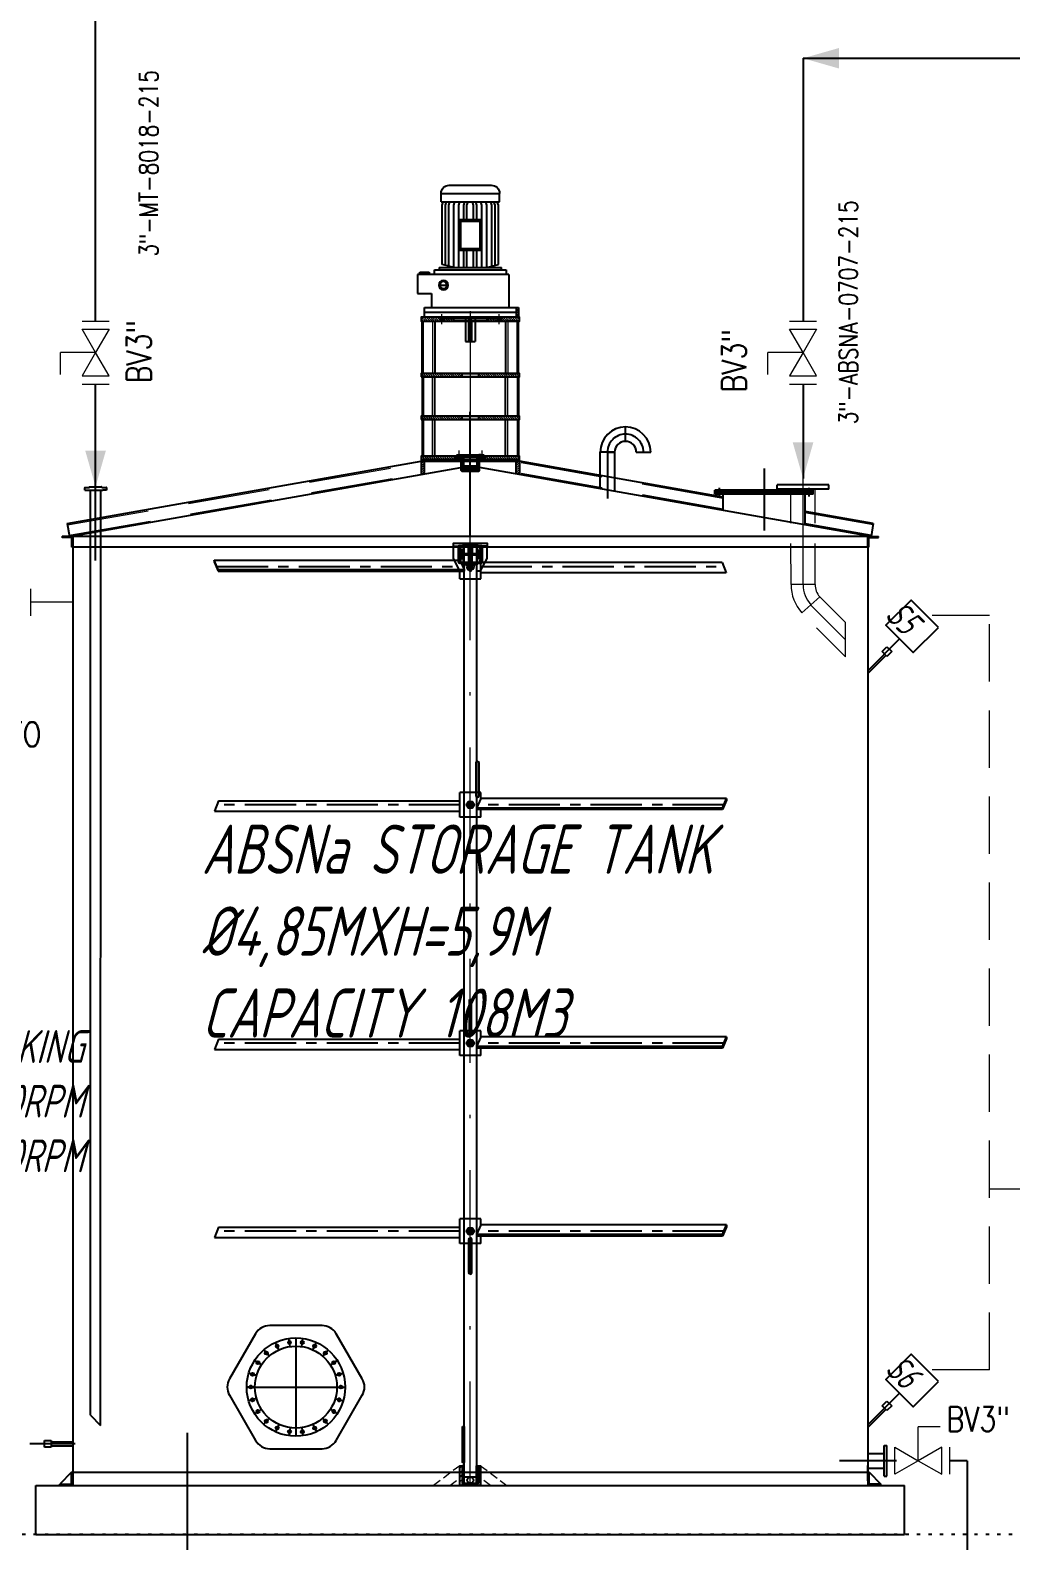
# Model space of a CAD drawing. Extents: x -29512 to 147477, y -5232 to 39709.
# Drawn here: x 140736.33 to 140766.24, y 10806.73 to 10852.84 of the extents above; entities that cross this region are included whole.
import ezdxf
from ezdxf.enums import TextEntityAlignment as Align

# ---------------------------------------------------------------- set-up
doc = ezdxf.new("R2010")
doc.units = 0
for name, pattern in [('ASSI', [16, 10, -2, 2, -2]), ('CENTER', [2, 1.25, -0.25, 0.25, -0.25]), ('DASHDOT', [25.4, 12.7, -6.35, 0, -6.35]), ('DOTTED', [0.25, 0, -0.25]), ('HIDDEN', [0.375, 0.25, -0.125])]:
    doc.linetypes.add(name, pattern=pattern)
doc.layers.get('0').update_dxf_attribs({"linetype": 'CONTINUOUS'})
for name, color, linetype in [('blade', 32, 'CONTINUOUS'), ('Bolt', 8, 'CONTINUOUS'), ('bushing', 1, 'CONTINUOUS'), ('Chain', 7, 'CONTINUOUS'), ('DIMENSION', 3, 'CONTINUOUS'), ('garis center', 4, 'CENTER'), ('HATCH', 4, 'CONTINUOUS'), ('NUVOLA', 6, 'CONTINUOUS'), ('P-707D', 7, 'CONTINUOUS'), ('PLAT', 7, 'CONTINUOUS'), ('pompa', 150, 'CONTINUOUS'), ('RED', 1, 'CONTINUOUS'), ('S', 7, 'CONTINUOUS'), ('spi', 7, 'CONTINUOUS')]:
    doc.layers.add(name, color=color, linetype=linetype)
doc.layers.add('FITTING', color=7, linetype='CONTINUOUS', lineweight=13)
doc.layers.add('TAG', color=140, linetype='CONTINUOUS', lineweight=13)
doc.styles.add('Romans100', font='romans.shx', dxfattribs={"width": 0.8, "height": 200})
doc.styles.add('S25', font='SIMPLEX', dxfattribs={"width": 0.8, "height": 0.25})
doc.styles.add('STYLE4', font='isocp.shx', dxfattribs={"width": 0.8, "oblique": 15, "height": 2})
pattern_1 = [(135, (141662.77512, 9422.821517), (0.0336759605, 0.0336759605), [])]
pattern_2 = [(135, (177299.441096, 6826.96279), (0.02806330038, 0.02806330038), [])]

# ---------------------------------------------------------------- blocks, each defined once
blk = doc.blocks.new('blade')
at = {"layer": 'blade'}
for p, q in [((145621.4, 16542.11), (145650.86, 16542.11)), ((145653.4, 16543.13), (145650.86, 16543.13)), ((145650.86, 16540.13), (145650.86, 16543.13)), ((145653.4, 16542.39), (145653.4, 16543.13)), ((145683.4, 16542.39), (145653.4, 16542.39)), ((145683.4, 16542.39), (145683.4, 16542.18)), ((145620.9, 16540.86), (145650.86, 16540.86)), ((145682.89, 16541.24), (145652.89, 16541.24)), ((145652.89, 16541.24), (145652.89, 16541.04)), ((145682.89, 16541.04), (145652.89, 16541.04)), ((145653.4, 16540.13), (145653.4, 16541.04)), ((145682.89, 16541.24), (145682.89, 16541.04)), ((145653.4, 16540.13), (145650.86, 16540.13))]:
    blk.add_line(p, q, dxfattribs=at)
at = {"layer": 'Bolt', "color": 0, "linetype": 'Continuous'}
blk.add_lwpolyline([(145651.96, 16541.91), (145651.8, 16541.63), (145651.96, 16541.34), (145652.29, 16541.34), (145652.46, 16541.63), (145652.29, 16541.91)], close=True, dxfattribs=at)
for radius in [0.456, 0.286]:
    blk.add_circle((145652.13, 16541.63), radius, dxfattribs=at)
at = {"layer": 'Bolt', "color": 1, "linetype": 'HIDDEN'}
blk.add_circle((145652.13, 16541.63), 0.147, dxfattribs=at)
blk.add_arc((145652.13, 16541.63), 0.219, 180, 90, dxfattribs=at)
at = {"layer": 'garis center', "ltscale": 5}
for p, q in [((145650.86, 16541.63), (145621.21, 16541.63)), ((145683.06, 16541.63), (145653.06, 16541.63))]:
    blk.add_line(p, q, dxfattribs=at)
at = {"layer": 'PLAT'}
for p, q in [((145621.4, 16542.11), (145620.9, 16540.86)), ((145653.4, 16542.39), (145652.89, 16541.24)), ((145682.89, 16541.24), (145683.4, 16542.39)), ((145683.4, 16542.18), (145682.89, 16541.04))]:
    blk.add_line(p, q, dxfattribs=at)
blk = doc.blocks.new('motor lm v210')
at = {"layer": 'pompa'}
for p, q in [((11075.4, 1358.4), (10825.4, 1358.4)), ((10825.4, 1323.1), (10825.4, 1358.4)), ((11040.1, 1393.7), (10860.7, 1393.7)), ((11075.4, 1323.1), (11075.4, 1358.4)), ((11075.4, 1323.1), (10825.4, 1323.1)), ((10830.3, 1308.6), (10835.1, 1323.1)), ((10830.3, 1054.9), (10830.3, 1308.6)), ((10844.5, 1308.6), (10849.3, 1323.1)), ((10844.5, 1051.1), (10844.5, 1308.6)), ((10858.6, 1308.6), (10863.4, 1323.1)), ((10858.6, 1047.4), (10858.6, 1308.6)), ((10879.8, 1308.6), (10884.6, 1323.1)), ((10879.8, 1041.7), (10879.8, 1308.6)), ((10901, 1308.6), (10905.7, 1323.1)), ((10901, 1041.7), (10901, 1308.6)), ((10922.2, 1308.6), (10926.9, 1323.1)), ((10922.2, 1245.9), (10922.2, 1308.6)), ((10936.3, 1308.6), (10941.1, 1323.1)), ((10936.3, 1245.9), (10936.3, 1308.6)), ((10964.5, 1308.6), (10959.7, 1323.1)), ((10964.5, 1245.9), (10964.5, 1308.6)), ((10978.6, 1308.6), (10973.9, 1323.1)), ((10978.6, 1245.9), (10978.6, 1308.6)), ((10999.8, 1308.6), (10995.1, 1323.1)), ((10999.8, 1041.7), (10999.8, 1308.6)), ((11021, 1308.6), (11016.2, 1323.1)), ((11021, 1041.7), (11021, 1308.6)), ((11042.2, 1308.6), (11037.4, 1323.1)), ((11042.2, 1047.4), (11042.2, 1308.6)), ((11056.3, 1308.6), (11051.6, 1323.1)), ((11056.3, 1051.1), (11056.3, 1308.6)), ((11070.5, 1308.6), (11065.7, 1323.1)), ((11070.5, 1054.9), (11070.5, 1308.6)), ((10907.9, 1238.9), (10901, 1245.9)), ((10907.9, 1123.5), (10907.9, 1238.9)), ((10992.9, 1238.9), (10999.8, 1245.9)), ((10901, 1116.6), (10907.9, 1123.5)), ((10922.2, 1041.7), (10922.2, 1116.6)), ((10936.3, 1041.7), (10936.3, 1116.6)), ((10964.5, 1041.7), (10964.5, 1116.6)), ((10978.6, 1041.7), (10978.6, 1116.6)), ((10992.9, 1123.5), (10999.8, 1116.6)), ((11083.8, 1041.7), (10817, 1041.7)), ((11083.8, 1041.7), (10817, 1041.7)), ((10817, 1031.7), (10817, 1041.7)), ((10879.8, 1041.7), (10830.3, 1054.9)), ((11021, 1041.7), (11070.5, 1054.9)), ((11083.8, 1041.7), (11083.8, 1031.7)), ((10785.4, 1011.7), (11175.4, 1011.7)), ((10785.4, 1011.7), (10785.4, 870.7)), ((10797, 1031.7), (10797, 1011.7)), ((11103.8, 1031.7), (10797, 1031.7)), ((10797, 1011.7), (11103.8, 1011.7)), ((11103.8, 1011.7), (11103.8, 1031.7)), ((11165.4, 1021.7), (11125.4, 1021.7)), ((11125.4, 1021.7), (11125.4, 1011.7)), ((11135.4, 1011.7), (11135.4, 1021.7)), ((11145.4, 1011.7), (11145.4, 1021.7)), ((11155.4, 1011.7), (11155.4, 1021.7)), ((11165.4, 1011.7), (11165.4, 1021.7)), ((11175.4, 1011.7), (11175.4, 931.7)), ((11080.4, 967), (11050.4, 967)), ((11115.4, 931.7), (11115.4, 870.7)), ((11175.4, 931.7), (11115.4, 931.7)), ((10745, 870.7), (10745, 830.7)), ((10755, 870.7), (10745, 870.7)), ((10755, 860.7), (10745, 860.7)), ((10755, 850.7), (10745, 850.7)), ((10755, 840.7), (10745, 840.7)), ((11145.8, 870.7), (10755, 870.7)), ((10755, 870.7), (10755, 850.7)), ((11145.8, 850.7), (10755, 850.7)), ((10755, 850.7), (10755, 830.7)), ((11145.8, 850.7), (11145.8, 870.7)), ((11145.8, 830.7), (11145.8, 850.7)), ((10745, 830.7), (10755, 830.7)), ((10755, 830.7), (11145.8, 830.7)), ((10929.4, 823.7), (10929.4, 725.7)), ((10971.4, 823.7), (10971.4, 725.7)), ((10971.4, 725.7), (10929.4, 725.7))]:
    blk.add_line(p, q, dxfattribs=at)
for points in [[(10901, 1245.9), (10999.8, 1245.9), (10999.8, 1116.6), (10901, 1116.6)], [(10907.9, 1238.9), (10992.9, 1238.9), (10992.9, 1123.5), (10907.9, 1123.5)]]:
    blk.add_lwpolyline(points, dxfattribs=at)
blk.add_lwpolyline([(10843.7, 830.7), (11057.2, 830.7), (11057.2, 823.7), (10843.7, 823.7)], close=True, dxfattribs=at)
for radius in [20, 15]:
    blk.add_circle((11065.4, 967), radius, dxfattribs=at)
for centre, start, end in [((10860.7, 1358.4), 90, 180), ((11040.1, 1358.4), 0, 90)]:
    blk.add_arc(centre, 35.3, start, end, dxfattribs=at)
at = {"layer": 'spi', "ltscale": 5}
for p, q in [((10944.4, 725.7), (10944.4, 812.7)), ((10956.4, 725.7), (10956.4, 812.7))]:
    blk.add_line(p, q, dxfattribs=at)
at = {"layer": 'spi'}
blk.add_arc((10950.4, 812.7), 6, 0, 180, dxfattribs=at)
blk = doc.blocks.new('CC6018')
at = {"color": 1, "linetype": 'CENTER', "lineweight": 9, "ltscale": 0.05}
for p, q in [((120.1, 222.6), (130.1, 222.6)), ((125.1, 217.6), (125.1, 227.6)), ((206.1, 222.6), (196.1, 222.6)), ((201.1, 217.6), (201.1, 227.6)), ((120.1, 102.6), (130.1, 102.6)), ((125.1, 107.6), (125.1, 97.6)), ((206.1, 102.6), (196.1, 102.6)), ((201.1, 107.6), (201.1, 97.6))]:
    blk.add_line(p, q, dxfattribs=at)
at = {"color": 1, "linetype": 'CENTER', "lineweight": 9, "ltscale": 0.5}
for p, q in [((133.3, 217.8), (192.8, 217.8)), ((82.8, 162.6), (243.4, 162.6)), ((133.3, 107.5), (192.8, 107.5))]:
    blk.add_line(p, q, dxfattribs=at)
for points in [[(158.1, 118.1), (106.3, 118.1, -0.414214), (101.3, 123.1), (101.3, 202.1, -0.414214), (106.3, 207.1), (158.1, 207.1)], [(168.1, 207.1), (219.8, 207.1, -0.414214), (224.8, 202.1), (224.8, 123.1, -0.414214), (219.8, 118.1), (168.1, 118.1)]]:
    blk.add_lwpolyline(points, format="xyb")
for points in [[(120.1, 237.6), (206.1, 237.6, -0.414214), (216.1, 227.6), (216.1, 97.6, -0.414214), (206.1, 87.6), (120.1, 87.6, -0.414214), (110.1, 97.6), (110.1, 227.6, -0.414214)], [(120.1, 232.2), (206.1, 232.2, -0.414214), (210.7, 227.6), (210.7, 97.6, -0.414214), (206.1, 93.1), (120.1, 93.1, -0.414214), (115.5, 97.6), (115.5, 227.6, -0.414214)]]:
    blk.add_lwpolyline(points, format="xyb", close=True)
for points in [[(158.1, 116.4), (168.1, 116.4), (168.1, 208.8), (158.1, 208.8)], [(158.1, 152.1), (101.3, 152.1), (101.3, 173.1), (158.1, 173.1)], [(168.1, 152.1), (224.8, 152.1), (224.8, 173.1), (168.1, 173.1)]]:
    blk.add_lwpolyline(points, close=True)
for centre in [(125.1, 222.6), (201.1, 222.6), (125.1, 102.6), (201.1, 102.6)]:
    blk.add_circle(centre, 2.93)
at = {"layer": 'Chain'}
for points in [[(189, 214), (189, 221.5), (137.2, 221.5), (137.2, 214)], [(138.4, 228.4), (138.4, 207.1), (140.9, 207.1), (140.9, 228.4)], [(140.9, 208.8), (140.9, 225), (143.3, 225), (143.3, 208.8)], [(144.2, 210.6), (144.2, 225), (157.2, 225), (157.2, 210.6)], [(160.6, 208.8), (160.6, 225), (158.1, 225), (158.1, 208.8)], [(163.1, 228.4), (163.1, 207.1), (160.6, 207.1), (160.6, 228.4)], [(163.1, 228.4), (163.1, 207.1), (165.6, 207.1), (165.6, 228.4)], [(165.6, 208.8), (165.6, 225), (168.1, 225), (168.1, 208.8)], [(181.9, 210.6), (181.9, 225), (169, 225), (169, 210.6)], [(185.3, 208.8), (185.3, 225), (182.8, 225), (182.8, 208.8)], [(185.3, 228.4), (185.3, 207.1), (187.8, 207.1), (187.8, 228.4)], [(189, 111.3), (189, 103.8), (137.2, 103.8), (137.2, 111.3)], [(138.4, 96.9), (138.4, 118.1), (140.9, 118.1), (140.9, 96.9)], [(140.9, 116.4), (140.9, 100.2), (143.3, 100.2), (143.3, 116.4)], [(144.2, 114.7), (144.2, 100.2), (157.2, 100.2), (157.2, 114.7)], [(160.6, 116.4), (160.6, 100.2), (158.1, 100.2), (158.1, 116.4)], [(163.1, 96.9), (163.1, 118.1), (160.6, 118.1), (160.6, 96.9)], [(163.1, 96.9), (163.1, 118.1), (165.6, 118.1), (165.6, 96.9)], [(165.6, 116.4), (165.6, 100.2), (168.1, 100.2), (168.1, 116.4)], [(181.9, 114.7), (181.9, 100.2), (169, 100.2), (169, 114.7)], [(185.3, 116.4), (185.3, 100.2), (182.8, 100.2), (182.8, 116.4)], [(185.3, 96.9), (185.3, 118.1), (187.8, 118.1), (187.8, 96.9)]]:
    blk.add_lwpolyline(points, close=True, dxfattribs=at)

msp = doc.modelspace()

# ---------------------------------------------------------------- hatches: boundary and pattern name
at = {"lineweight": 5}
h = msp.add_hatch(dxfattribs=at)
h.set_pattern_fill('ANSI31', scale=0.015, angle=180, style=0)
h.set_pattern_definition(pattern_1)
h.paths.add_polyline_path([(140748.8324, 10843.96), (140748.6744, 10843.96), (140748.2524, 10843.96), (140748.2524, 10844.085), (140748.8324, 10844.085)])
h = msp.add_hatch(dxfattribs=at)
h.set_pattern_fill('ANSI31', scale=0.015, angle=180, style=0)
h.set_pattern_definition(pattern_1)
h.paths.add_polyline_path([(140750.2524, 10843.96), (140750.2524, 10844.035), (140750.5149, 10844.035), (140750.5149, 10844.085), (140750.5824, 10844.085), (140750.5824, 10843.96)])
h.paths.add_polyline_path([(140748.9224, 10843.96), (140748.9224, 10844.085), (140748.9899, 10844.085), (140748.9899, 10844.035), (140749.2524, 10844.035), (140749.2524, 10843.96)])
h = msp.add_hatch(dxfattribs=at)
h.set_pattern_fill('ANSI31', scale=0.015, angle=180, style=0)
h.set_pattern_definition(pattern_1)
h.paths.add_polyline_path([(140751.2524, 10844.085), (140751.2524, 10843.96), (140750.8304, 10843.96), (140750.6724, 10843.96), (140750.6724, 10844.085)])
h = msp.add_hatch(dxfattribs=at)
h.set_pattern_fill('ANSI31', scale=0.015, angle=180, style=0)
h.set_pattern_definition([(135, (141662.77512, 9422.696517), (0.0336759605, 0.0336759605), [])])
h.paths.add_polyline_path([(140751.2524, 10842.36), (140751.2524, 10842.26), (140750.0024, 10842.26), (140750.0024, 10842.36)])
h.paths.add_polyline_path([(140749.5024, 10842.36), (140749.5024, 10842.26), (140748.2524, 10842.26), (140748.2524, 10842.36)])
h = msp.add_hatch(dxfattribs=at)
h.set_pattern_fill('ANSI31', scale=0.015, angle=180, style=0)
h.set_pattern_definition([(135, (141662.77512, 9422.946517), (0.0336759605, 0.0336759605), [])])
h.paths.add_polyline_path([(140751.2524, 10841.06), (140751.2524, 10840.96), (140750.0024, 10840.96), (140750.0024, 10841.06)])
h.paths.add_polyline_path([(140749.5024, 10841.06), (140749.5024, 10840.96), (140748.2524, 10840.96), (140748.2524, 10841.06)])
h = msp.add_hatch(dxfattribs=at)
h.set_pattern_fill('ANSI31', scale=0.015, angle=180, style=0)
h.set_pattern_definition([(135, (141662.77512, 9422.821517), (0.0336759605, 0.0336759605), [])])
h.paths.add_polyline_path([(140749.3024, 10839.835), (140749.3024, 10839.735), (140748.2524, 10839.735), (140748.2524, 10839.835)])
h.paths.add_polyline_path([(140750.2024, 10839.735), (140750.2024, 10839.835), (140751.2524, 10839.835), (140751.2524, 10839.735)])
h = msp.add_hatch(dxfattribs=at)
h.set_pattern_fill('ANSI31', scale=0.015, angle=90, style=0)
h.set_pattern_definition([(45, (148160.367067, 10010.25655), (0.03367596045, -0.03367596045), [])])
h.paths.add_polyline_path([(140749.3749, 10839.735), (140749.3749, 10839.685), (140748.2524, 10839.685), (140748.2524, 10839.735)])
h.paths.add_polyline_path([(140751.2524, 10839.735), (140751.2524, 10839.685), (140750.1299, 10839.685), (140750.1299, 10839.735)])
h.paths.add_polyline_path([(140750.0374, 10839.735), (140750.0749, 10839.735), (140750.0749, 10839.685), (140750.0374, 10839.685)])
h.paths.add_polyline_path([(140749.4299, 10839.735), (140749.4674, 10839.735), (140749.4674, 10839.685), (140749.4299, 10839.685)])
h = msp.add_hatch(dxfattribs=at)
h.set_pattern_fill('ANSI31', scale=0.015, angle=90, style=0)
h.set_pattern_definition([(45, (148103.46798, 10012.505054), (0.03367596045, -0.03367596045), [])])
h.paths.add_polyline_path([(140748.3524, 10839.2999), (140748.2524, 10839.2823), (140748.2524, 10839.685), (140748.3524, 10839.685)])
h.paths.add_polyline_path([(140751.2524, 10839.2823), (140751.1524, 10839.2999), (140751.1524, 10839.685), (140751.2524, 10839.685)])
at = {"layer": 'DIMENSION', "lineweight": 5}
h = msp.add_hatch(dxfattribs=at)
h.set_pattern_fill('ANSI31', color=1, scale=0.0125, angle=180, style=0)
h.set_pattern_definition(pattern_2)
h.paths.add_polyline_path([(140749.3524, 10839.875), (140749.4349, 10839.875), (140749.4349, 10839.825), (140749.4449, 10839.825), (140749.4449, 10839.815), (140749.3524, 10839.815)])
h.paths.add_polyline_path([(140749.5574, 10839.875), (140749.5574, 10839.815), (140749.4799, 10839.815), (140749.4799, 10839.825), (140749.4899, 10839.825), (140749.4899, 10839.875)])
h.paths.add_polyline_path([(140750.0149, 10839.875), (140750.0149, 10839.825), (140750.0249, 10839.825), (140750.0249, 10839.815), (140749.9474, 10839.815), (140749.9474, 10839.875)])
h.paths.add_polyline_path([(140750.1524, 10839.875), (140750.1524, 10839.815), (140750.0599, 10839.815), (140750.0599, 10839.825), (140750.0699, 10839.825), (140750.0699, 10839.875)])
h = msp.add_hatch(dxfattribs=at)
h.set_pattern_fill('ANSI31', color=1, scale=0.0125, angle=90, style=0)
h.set_pattern_definition([(45, (148160.367067, 10010.25655), (0.02806330038, -0.02806330038), [])])
h.paths.add_polyline_path([(140749.3524, 10839.815), (140749.3749, 10839.815), (140749.3749, 10839.735), (140749.3524, 10839.735)])
h.paths.add_polyline_path([(140750.1299, 10839.815), (140750.1524, 10839.815), (140750.1524, 10839.735), (140750.1299, 10839.735)])
h = msp.add_hatch(dxfattribs=at)
h.set_pattern_fill('ANSI31', color=1, scale=0.0125, angle=90, style=0)
h.set_pattern_definition([(45, (177296.76354, 6826.72529), (0.02806330038, -0.02806330038), [])])
h.paths.add_polyline_path([(140749.9824, 10839.815), (140750.0749, 10839.815), (140750.0749, 10839.735), (140749.9824, 10839.735)])
h.paths.add_polyline_path([(140749.4299, 10839.815), (140749.5224, 10839.815), (140749.5224, 10839.735), (140749.4299, 10839.735)])
h = msp.add_hatch(dxfattribs=at)
h.set_pattern_fill('ANSI31', color=1, scale=0.0125, angle=180, style=0)
h.set_pattern_definition([(135, (177296.76354, 6826.90279), (0.02806330038, 0.02806330038), [])])
h.paths.add_polyline_path([(140749.4924, 10839.385), (140749.4674, 10839.41), (140749.4674, 10839.735), (140749.5224, 10839.735), (140749.5224, 10839.45), (140749.5574, 10839.435), (140749.5574, 10839.385)])
h.paths.add_polyline_path([(140750.0374, 10839.41), (140750.0124, 10839.385), (140749.9474, 10839.385), (140749.9474, 10839.435), (140749.9824, 10839.45), (140749.9824, 10839.735), (140750.0374, 10839.735)])
h = msp.add_hatch(dxfattribs=at)
h.set_pattern_fill('ANSI31', color=1, scale=0.0125, angle=180, style=0)
h.set_pattern_definition(pattern_2)
h.paths.add_polyline_path([(140749.9474, 10839.815), (140749.9824, 10839.815), (140749.9824, 10839.515), (140749.9474, 10839.53)])
h.paths.add_polyline_path([(140749.5574, 10839.53), (140749.5224, 10839.515), (140749.5224, 10839.815), (140749.5574, 10839.815)])
at = {"layer": 'DIMENSION', "lineweight": 9}
h = msp.add_hatch(dxfattribs=at)
h.set_pattern_fill('ANSI31', scale=0.03125, style=0)
h.set_pattern_definition([(45, (104308.78605, 6682.21236), (-0.07015825095, 0.07015825095), [])])
h.paths.add_polyline_path([(140750.0678, 10808.825), (140749.9995, 10808.825), (140749.9995, 10808.4975), (140749.8024, 10808.4975), (140749.7774, 10808.4925, -0.0296497), (140749.7663, 10808.4903), (140749.7524, 10808.4875), (140749.7524, 10808.425), (140750.0678, 10808.425)])
h.paths.add_polyline_path([(140750.0678, 10809.025), (140749.9995, 10809.025), (140749.9995, 10808.825), (140750.0678, 10808.825)])
h.paths.add_polyline_path([(140749.5053, 10809.025), (140749.4328, 10809.025), (140749.4328, 10808.825), (140749.5053, 10808.825)])
h.paths.add_polyline_path([(140749.5053, 10808.825), (140749.4328, 10808.825), (140749.4328, 10808.425), (140749.7524, 10808.425), (140749.7524, 10808.4875), (140749.7024, 10808.4975), (140749.5053, 10808.4975)])
at = {"layer": 'DIMENSION', "lineweight": 5}
h = msp.add_hatch(dxfattribs=at)
h.set_pattern_fill('ANSI31', color=1, scale=0.03125, angle=90, style=0)
h.set_pattern_definition([(135, (104308.78605, 6682.21236), (-0.07015825095, -0.07015825095), [])])
h.paths.add_polyline_path([(140749.9995, 10809.025), (140749.9429, 10809.025), (140749.9429, 10808.825), (140749.9995, 10808.825)])
h.paths.add_polyline_path([(140749.5619, 10809.025), (140749.5053, 10809.025), (140749.5053, 10808.825), (140749.5619, 10808.825)])
h.paths.add_polyline_path([(140749.5619, 10808.825), (140749.5053, 10808.825), (140749.5053, 10808.4975), (140749.5619, 10808.4975)])
h.paths.add_polyline_path([(140749.9995, 10808.825), (140749.9429, 10808.825), (140749.9429, 10808.4975), (140749.9995, 10808.4975)])

# ---------------------------------------------------------------- linework, layer by layer
at = {"color": 6, "linetype": 'DASHDOT', "lineweight": 9, "ltscale": 0.25}
for p, q in [((140748.8774, 10844.1739), (140748.8774, 10843.8711)), ((140749.7524, 10844.2628), (140749.7524, 10840.0118)), ((140750.6274, 10844.1739), (140750.6274, 10843.8711)), ((140749.4024, 10840.0089), (140749.4024, 10839.6811)), ((140750.1024, 10840.0089), (140750.1024, 10839.6811))]:
    msp.add_line(p, q, dxfattribs=at)
at = {"color": 7, "lineweight": 20}
for p, q in [((140737.2486, 10842.334), (140737.2486, 10842.9995)), ((140738.3201, 10842.9995), (140737.2486, 10842.9995)), ((140758.8309, 10842.334), (140758.8309, 10842.9995)), ((140759.9024, 10842.9995), (140758.8309, 10842.9995)), ((140764.084, 10810.2099), (140763.4186, 10810.2099)), ((140763.4186, 10809.175), (140763.4186, 10810.2099))]:
    msp.add_line(p, q, dxfattribs=at)
at = {"color": 4, "lineweight": 20}
msp.add_line((140737.6274, 10835.3799), (140736.3384, 10835.3799), dxfattribs=at)
at = {"color": 3}
for points in [[(140750.8304, 10843.96), (140750.8304, 10843.96), (140751.2524, 10843.96), (140751.2524, 10844.085), (140748.2524, 10844.085), (140748.2524, 10843.96), (140748.6744, 10843.96), (140748.6744, 10843.96)], [(140748.9224, 10844.085), (140748.8324, 10844.085), (140748.8324, 10843.96), (140748.9224, 10843.96)], [(140750.5149, 10844.085), (140748.9899, 10844.085), (140748.9899, 10844.035), (140750.5149, 10844.035)], [(140750.5824, 10844.085), (140750.6724, 10844.085), (140750.6724, 10843.96), (140750.5824, 10843.96)], [(140750.2524, 10843.96), (140749.2524, 10843.96), (140749.2524, 10844.035), (140750.2524, 10844.035)], [(140748.2524, 10842.26), (140751.2524, 10842.26), (140751.2524, 10842.36), (140748.2524, 10842.36)], [(140750.0024, 10842.26), (140749.5024, 10842.26), (140749.5024, 10842.36), (140750.0024, 10842.36)], [(140748.2524, 10840.96), (140751.2524, 10840.96), (140751.2524, 10841.06), (140748.2524, 10841.06)], [(140750.0024, 10840.96), (140749.5024, 10840.96), (140749.5024, 10841.06), (140750.0024, 10841.06)], [(140748.2524, 10839.735), (140751.2524, 10839.735), (140751.2524, 10839.835), (140748.2524, 10839.835)], [(140748.2524, 10839.685), (140751.2524, 10839.685), (140751.2524, 10839.735), (140748.2524, 10839.735)], [(140748.2524, 10839.685), (140748.2524, 10839.2823), (140748.3524, 10839.2999), (140748.3524, 10839.685)], [(140750.2024, 10839.735), (140749.3024, 10839.735), (140749.3024, 10839.835), (140750.2024, 10839.835)], [(140749.4299, 10839.685), (140749.3749, 10839.685), (140749.3749, 10839.735), (140749.4299, 10839.735)], [(140749.3799, 10839.685), (140749.4249, 10839.685), (140749.4249, 10839.735), (140749.3799, 10839.735)], [(140750.0374, 10839.685), (140749.4674, 10839.685), (140749.4674, 10839.735), (140750.0374, 10839.735)], [(140750.0749, 10839.685), (140750.1299, 10839.685), (140750.1299, 10839.735), (140750.0749, 10839.735)], [(140750.0799, 10839.685), (140750.1249, 10839.685), (140750.1249, 10839.735), (140750.0799, 10839.735)], [(140751.2524, 10839.685), (140751.2524, 10839.2823), (140751.1524, 10839.2999), (140751.1524, 10839.685)]]:
    msp.add_lwpolyline(points, close=True, dxfattribs=at)
at = {"layer": 'bushing', "color": 7}
for p, q in [((140749.5574, 10839.53), (140749.5224, 10839.515)), ((140749.9474, 10839.53), (140749.9824, 10839.515)), ((140749.5574, 10839.435), (140749.9474, 10839.435))]:
    msp.add_line(p, q, dxfattribs=at)
for points in [[(140750.1524, 10839.815), (140749.3524, 10839.815), (140749.3524, 10839.875), (140750.1524, 10839.875)], [(140750.1524, 10839.735), (140749.3524, 10839.735), (140749.3524, 10839.815), (140750.1524, 10839.815)], [(140749.3749, 10839.815), (140749.4299, 10839.815), (140749.4299, 10839.735), (140749.3749, 10839.735)], [(140749.4349, 10839.875), (140749.4899, 10839.875), (140749.4899, 10839.825), (140749.4349, 10839.825)], [(140749.4799, 10839.815), (140749.4449, 10839.815), (140749.4449, 10839.825), (140749.4799, 10839.825)], [(140749.9474, 10839.815), (140749.5574, 10839.815), (140749.5574, 10839.875), (140749.9474, 10839.875)], [(140750.0699, 10839.875), (140750.0149, 10839.875), (140750.0149, 10839.825), (140750.0699, 10839.825)], [(140750.0249, 10839.815), (140750.0599, 10839.815), (140750.0599, 10839.825), (140750.0249, 10839.825)], [(140750.1299, 10839.815), (140750.0749, 10839.815), (140750.0749, 10839.735), (140750.1299, 10839.735)], [(140749.2274, 10837.0868), (140750.2774, 10837.0868), (140750.2774, 10837.1768), (140749.2274, 10837.1768)], [(140749.7774, 10837.0868), (140749.7274, 10837.0868), (140749.7274, 10836.3368), (140749.7774, 10836.3368)], [(140749.7774, 10836.7118), (140749.7274, 10836.7118), (140749.7274, 10836.3368), (140749.7774, 10836.3368)], [(140749.7274, 10823.2518), (140749.7774, 10823.2518), (140749.7774, 10822.1518), (140749.7274, 10822.1518)], [(140749.7274, 10822.2018), (140749.7774, 10822.2018), (140749.7774, 10823.2018), (140749.7274, 10823.2018)], [(140749.5119, 10810.2218), (140749.5619, 10810.2218), (140749.5619, 10809.1218), (140749.5119, 10809.1218)], [(140749.5119, 10809.1718), (140749.5619, 10809.1718), (140749.5619, 10810.1718), (140749.5119, 10810.1718)]]:
    msp.add_lwpolyline(points, close=True, dxfattribs=at)
for points in [[(140750.0124, 10839.385), (140750.0374, 10839.41), (140750.0374, 10839.735), (140749.4674, 10839.735), (140749.4674, 10839.41), (140749.4924, 10839.385), (140750.0124, 10839.385)], [(140749.5224, 10839.515), (140749.9824, 10839.515), (140749.9824, 10839.815), (140749.5224, 10839.815), (140749.5224, 10839.515), (140749.5224, 10839.515)], [(140749.9474, 10839.53), (140749.5574, 10839.53)], [(140749.5924, 10839.515), (140749.9124, 10839.515)], [(140749.5224, 10839.45), (140749.5574, 10839.435), (140749.5574, 10839.385), (140749.9474, 10839.385), (140749.9474, 10839.435), (140749.9824, 10839.45), (140749.5224, 10839.45)], [(140749.5574, 10839.385), (140749.9474, 10839.385)], [(140749.5619, 10836.3368), (140749.4369, 10836.3368), (140749.2369, 10836.7118), (140749.2369, 10837.0868), (140749.5619, 10837.0868)], [(140749.9429, 10836.3368), (140750.0679, 10836.3368), (140750.2679, 10836.7118), (140750.2679, 10837.0868), (140749.9429, 10837.0868)]]:
    msp.add_lwpolyline(points, dxfattribs=at)
for points in [[(140749.9179, 10829.4768, 1), (140750.0179, 10829.4768), (140750.0179, 10830.4768, 1), (140749.9179, 10830.4768)], [(140749.7024, 10814.9268, 1), (140749.8024, 10814.9268), (140749.8024, 10815.9268, 1), (140749.7024, 10815.9268)]]:
    msp.add_lwpolyline(points, format="xyb", close=True, dxfattribs=at)
at = {"layer": 'DIMENSION', "color": 0, "linetype": 'ByBlock', "ltscale": 0.5}
for p, q in [((140738.3201, 10843.9606), (140738.3201, 10854.4813)), ((140738.3201, 10836.6533), (140738.3201, 10842.0383)), ((140741.1127, 10810.0282), (140741.1127, 10805.674))]:
    msp.add_line(p, q, dxfattribs=at)
at = {"layer": 'DIMENSION', "color": 7, "linetype": 'DASHDOT', "ltscale": 0.3}
msp.add_line((140749.7524, 10837.385), (140749.7524, 10842.385), dxfattribs=at)
at = {"layer": 'DIMENSION', "color": 7, "linetype": 'ByBlock', "ltscale": 5}
for p, q in [((140754.4854, 10840.2892), (140754.4854, 10840.7292)), ((140753.7129, 10838.8423), (140753.7129, 10839.9592)), ((140754.1554, 10839.9592), (140753.7154, 10839.9592)), ((140753.9354, 10839.9592), (140754.1579, 10839.9592)), ((140754.1579, 10838.7638), (140754.1579, 10839.9592)), ((140754.8154, 10839.9592), (140755.2554, 10839.9592)), ((140761.8774, 10809.3975), (140762.3774, 10809.3975)), ((140761.8774, 10808.9525), (140762.3774, 10808.9525))]:
    msp.add_line(p, q, dxfattribs=at)
at = {"layer": 'DIMENSION', "color": 1, "linetype": 'CENTER', "ltscale": 10}
msp.add_line((140753.9354, 10839.9592), (140753.9354, 10838.5492), dxfattribs=at)
at = {"layer": 'DIMENSION', "color": 9}
for p, q in [((140737.4579, 10837.7789), (140748.2524, 10839.6823)), ((140757.464, 10838.587), (140751.2524, 10839.6823)), ((140762.0468, 10837.7789), (140759.964, 10838.1462))]:
    msp.add_line(p, q, dxfattribs=at)
at = {"layer": 'DIMENSION', "color": 7, "linetype": 'HIDDEN', "lineweight": 13, "ltscale": 10}
for p, q in [((140737.4649, 10837.7395), (140748.2524, 10839.6417)), ((140757.4571, 10838.5476), (140751.2524, 10839.6417)), ((140737.5204, 10837.4244), (140748.2524, 10839.3167)), ((140757.464, 10838.2214), (140751.2524, 10839.3167)), ((140762.0399, 10837.7395), (140759.9571, 10838.1068)), ((140761.9843, 10837.4244), (140759.964, 10837.7806))]:
    msp.add_line(p, q, dxfattribs=at)
at = {"layer": 'DIMENSION', "color": 3, "lineweight": 25}
for p, q in [((140737.5274, 10837.385), (140749.4674, 10839.4903)), ((140761.9774, 10837.385), (140750.0374, 10839.4903)), ((140737.6274, 10837.385), (140737.6274, 10808.425)), ((140761.8774, 10837.385), (140761.8774, 10808.425))]:
    msp.add_line(p, q, dxfattribs=at)
at = {"layer": 'DIMENSION', "color": 1, "linetype": 'CENTER', "ltscale": 2}
for p, q in [((140758.714, 10839.4587), (140758.714, 10837.5679)), ((140762.7556, 10809.175), (140761.0112, 10809.175))]:
    msp.add_line(p, q, dxfattribs=at)
at = {"layer": 'DIMENSION', "color": 1, "lineweight": 9}
for p, q in [((140759.9024, 10835.9178), (140759.9024, 10839.16)), ((140760.2691, 10835.9178), (140759.5357, 10835.9178)), ((140760.4109, 10835.5492), (140759.8666, 10835.0577))]:
    msp.add_line(p, q, dxfattribs=at)
at = {"layer": 'DIMENSION', "color": 7}
for p, q in [((140760.214, 10838.8008), (140757.214, 10838.8008)), ((140757.214, 10838.6808), (140757.214, 10838.8008)), ((140760.214, 10838.7408), (140757.214, 10838.7408)), ((140760.214, 10838.6808), (140757.214, 10838.6808)), ((140757.464, 10838.1808), (140757.464, 10838.6808)), ((140759.1149, 10838.8345), (140759.1149, 10838.9678)), ((140760.6899, 10838.9678), (140759.1149, 10838.9678)), ((140760.6899, 10838.8345), (140759.1149, 10838.8345)), ((140759.964, 10837.74), (140759.964, 10838.6808)), ((140760.214, 10838.6808), (140760.214, 10838.8008)), ((140760.6899, 10838.8345), (140760.6899, 10838.9678)), ((140737.4579, 10837.7789), (140737.5274, 10837.385)), ((140762.0468, 10837.7789), (140761.9774, 10837.385)), ((140761.8774, 10837.385), (140737.6274, 10837.385)), ((140762.3774, 10808.7025), (140762.3774, 10809.6475)), ((140762.3774, 10809.6475), (140762.4574, 10809.6475)), ((140762.4574, 10808.7025), (140762.4574, 10809.6475)), ((140761.8774, 10808.5637), (140761.8774, 10809.0362)), ((140762.3774, 10808.7025), (140762.4574, 10808.7025)), ((140736.5024, 10806.925), (140736.5024, 10808.425)), ((140736.5024, 10808.425), (140763.0024, 10808.425)), ((140763.0024, 10806.925), (140763.0024, 10808.425)), ((140736.5024, 10806.925), (140763.0024, 10806.925))]:
    msp.add_line(p, q, dxfattribs=at)
at = {"layer": 'DIMENSION', "color": 1}
for p, q in [((140757.3456, 10838.8683), (140757.3456, 10838.6053)), ((140760.0825, 10838.8683), (140760.0825, 10838.6053)), ((140745.2289, 10813.3042), (140743.6363, 10813.3042)), ((140743.2033, 10813.0542), (140742.4071, 10811.675)), ((140743.9133, 10812.562), (140743.8095, 10812.7894)), ((140744.2839, 10812.7928), (140744.1899, 10812.7792)), ((140744.2547, 10812.6623), (140744.2191, 10812.9097)), ((140744.2302, 10812.833), (140744.2437, 10812.739)), ((140744.4326, 10812.925), (140744.4326, 10809.925)), ((140744.6753, 10812.7792), (140744.5813, 10812.7928)), ((140744.6105, 10812.6623), (140744.6461, 10812.9097)), ((140744.6351, 10812.833), (140744.6215, 10812.739)), ((140744.9519, 10812.562), (140745.0557, 10812.7894)), ((140746.4582, 10811.675), (140745.6619, 10813.0542)), ((140743.614, 10812.3697), (140743.4503, 10812.5586)), ((140743.5681, 10812.4953), (140743.4963, 10812.433)), ((140743.5011, 10812.5), (140743.5633, 10812.4283)), ((140743.9046, 10812.6955), (140743.8182, 10812.656)), ((140743.8417, 10812.7189), (140743.8812, 10812.6325)), ((140745.047, 10812.656), (140744.9606, 10812.6955)), ((140745.0235, 10812.7189), (140744.9841, 10812.6325)), ((140745.2512, 10812.3697), (140745.4149, 10812.5586)), ((140745.3689, 10812.433), (140745.2972, 10812.4953)), ((140745.3642, 10812.5), (140745.3019, 10812.4283)), ((140743.2332, 10811.7772), (140742.9934, 10811.8476)), ((140743.0677, 10811.8258), (140743.1589, 10811.799)), ((140743.1267, 10811.858), (140743.0999, 10811.7668)), ((140743.381, 10812.1008), (140743.1707, 10812.236)), ((140743.2359, 10812.1941), (140743.3159, 10812.1427)), ((140743.3016, 10812.2083), (140743.2502, 10812.1284)), ((140745.4842, 10812.1008), (140745.6945, 10812.236)), ((140745.6293, 10812.1941), (140745.5494, 10812.1427)), ((140745.615, 10812.1284), (140745.5637, 10812.2083)), ((140745.632, 10811.7772), (140745.8719, 10811.8476)), ((140745.7975, 10811.8258), (140745.7063, 10811.799)), ((140745.7653, 10811.7668), (140745.7385, 10811.858)), ((140743.1826, 10811.425), (140742.9326, 10811.425)), ((140742.9326, 10811.425), (140745.9326, 10811.425)), ((140743.0101, 10811.425), (140743.1051, 10811.425)), ((140743.0576, 10811.4725), (140743.0576, 10811.3775)), ((140745.6826, 10811.425), (140745.9326, 10811.425)), ((140745.8551, 10811.425), (140745.7601, 10811.425)), ((140745.8076, 10811.3775), (140745.8076, 10811.4725)), ((140742.4071, 10811.175), (140743.2033, 10809.7958)), ((140743.2332, 10811.0728), (140742.9934, 10811.0024)), ((140743.0677, 10811.0242), (140743.1589, 10811.051)), ((140743.0999, 10811.0832), (140743.1267, 10810.992)), ((140745.632, 10811.0728), (140745.8719, 10811.0024)), ((140745.6619, 10809.7958), (140746.4582, 10811.175)), ((140745.7975, 10811.0242), (140745.7063, 10811.051)), ((140745.7385, 10810.992), (140745.7653, 10811.0832)), ((140743.381, 10810.7492), (140743.1707, 10810.614)), ((140743.2359, 10810.6559), (140743.3159, 10810.7073)), ((140743.2502, 10810.7216), (140743.3016, 10810.6417)), ((140743.614, 10810.4803), (140743.4503, 10810.2914)), ((140745.2512, 10810.4803), (140745.4149, 10810.2914)), ((140745.4842, 10810.7492), (140745.6945, 10810.614)), ((140745.6293, 10810.6559), (140745.5494, 10810.7073)), ((140745.5637, 10810.6417), (140745.615, 10810.7216)), ((140743.4963, 10810.4169), (140743.5681, 10810.3547)), ((140743.5011, 10810.3499), (140743.5633, 10810.4217)), ((140743.9133, 10810.288), (140743.8095, 10810.0605)), ((140743.8182, 10810.194), (140743.9046, 10810.1545)), ((140743.8417, 10810.131), (140743.8812, 10810.2175)), ((140744.1899, 10810.0707), (140744.2839, 10810.0572)), ((140744.2547, 10810.1877), (140744.2191, 10809.9403)), ((140744.2302, 10810.017), (140744.2437, 10810.111)), ((140744.5813, 10810.0572), (140744.6753, 10810.0707)), ((140744.6105, 10810.1877), (140744.6461, 10809.9403)), ((140744.6351, 10810.017), (140744.6215, 10810.111)), ((140744.9519, 10810.288), (140745.0557, 10810.0605)), ((140744.9606, 10810.1545), (140745.047, 10810.194)), ((140745.0235, 10810.131), (140744.9841, 10810.2175)), ((140745.2972, 10810.3547), (140745.3689, 10810.4169)), ((140745.3642, 10810.3499), (140745.3019, 10810.4217)), ((140743.6363, 10809.5458), (140745.2289, 10809.5458))]:
    msp.add_line(p, q, dxfattribs=at)
at = {"layer": 'DIMENSION', "color": 7, "linetype": 'HIDDEN', "lineweight": 13, "ltscale": 5}
for p, q in [((140759.5357, 10835.9178), (140759.5316, 10838.8345)), ((140760.2732, 10835.9178), (140760.2732, 10838.8345)), ((140761.2004, 10834.7597), (140760.4109, 10835.5492)), ((140761.2004, 10833.7108), (140759.8864, 10835.0247))]:
    msp.add_line(p, q, dxfattribs=at)
at = {"layer": 'DIMENSION', "color": 6}
for p, q in [((140737.6274, 10837.385), (140737.3024, 10837.385)), ((140737.3024, 10837.3525), (140737.3024, 10837.385)), ((140737.3024, 10837.3525), (140737.3024, 10837.385)), ((140737.5949, 10837.3525), (140737.3024, 10837.3525)), ((140737.5949, 10837.06), (140737.5949, 10837.3525)), ((140737.6274, 10837.06), (140737.6274, 10837.385)), ((140761.8774, 10837.385), (140762.2024, 10837.385)), ((140761.8774, 10837.06), (140761.8774, 10837.385)), ((140761.9099, 10837.06), (140761.9099, 10837.3525)), ((140761.9099, 10837.3525), (140762.2024, 10837.3525)), ((140762.2024, 10837.3525), (140762.2024, 10837.385)), ((140762.2024, 10837.3525), (140762.2024, 10837.385)), ((140737.6274, 10837.06), (140737.5949, 10837.06)), ((140761.8774, 10837.06), (140737.6274, 10837.06)), ((140761.8774, 10837.06), (140761.9099, 10837.06)), ((140737.5874, 10808.825), (140737.2274, 10808.465)), ((140737.5874, 10808.825), (140737.6274, 10808.825)), ((140737.5874, 10808.465), (140737.5874, 10808.825)), ((140737.5874, 10808.825), (140737.6274, 10808.825)), ((140737.6274, 10808.825), (140761.8774, 10808.825)), ((140737.6274, 10808.425), (140737.6274, 10808.825)), ((140761.9174, 10808.825), (140761.8774, 10808.825)), ((140761.9174, 10808.825), (140761.8774, 10808.825)), ((140761.9174, 10808.825), (140762.2774, 10808.465)), ((140761.9174, 10808.465), (140761.9174, 10808.825)), ((140737.2274, 10808.425), (140737.2274, 10808.465)), ((140737.2274, 10808.465), (140737.5874, 10808.465)), ((140737.2274, 10808.425), (140737.6274, 10808.425)), ((140762.2774, 10808.425), (140761.8774, 10808.425)), ((140762.2774, 10808.465), (140761.9174, 10808.465)), ((140762.2774, 10808.425), (140762.2774, 10808.465))]:
    msp.add_line(p, q, dxfattribs=at)
at = {"layer": 'DIMENSION', "color": 1, "linetype": 'CENTER', "lineweight": 9, "ltscale": 5}
msp.add_line((140760.1353, 10835.3003), (140761.2004, 10834.2352), dxfattribs=at)
at = {"layer": 'DIMENSION', "color": 4, "linetype": 'HIDDEN', "lineweight": 13, "ltscale": 7}
for p, q in [((140765.5946, 10834.9747), (140763.6723, 10834.9747)), ((140765.5946, 10811.9555), (140765.5946, 10834.9747)), ((140765.5946, 10817.4714), (140767.4496, 10817.4714)), ((140765.5946, 10811.9555), (140763.6723, 10811.9555))]:
    msp.add_line(p, q, dxfattribs=at)
at = {"layer": 'DIMENSION', "color": 7, "lineweight": 9}
msp.add_line((140761.2004, 10833.7108), (140761.2004, 10834.7597), dxfattribs=at)
at = {"layer": 'DIMENSION', "color": 7, "linetype": 'ByBlock', "ltscale": 15}
for points in [[(140748.2855, 10843.96), (140748.6744, 10843.96), (140748.6744, 10842.36), (140748.2855, 10842.36)], [(140751.2193, 10843.96), (140750.8304, 10843.96), (140750.8304, 10842.36), (140751.2193, 10842.36)], [(140748.2855, 10841.06), (140748.6744, 10841.06), (140748.6744, 10842.26), (140748.2855, 10842.26)], [(140751.2193, 10841.06), (140750.8304, 10841.06), (140750.8304, 10842.26), (140751.2193, 10842.26)], [(140748.2855, 10839.835), (140748.6744, 10839.835), (140748.6744, 10840.96), (140748.2855, 10840.96)], [(140751.2193, 10839.835), (140750.8304, 10839.835), (140750.8304, 10840.96), (140751.2193, 10840.96)]]:
    msp.add_lwpolyline(points, close=True, dxfattribs=at)
at = {"layer": 'DIMENSION', "color": 7, "linetype": 'HIDDEN', "lineweight": 13, "ltscale": 10}
for points in [[(140748.3208, 10843.96), (140748.6037, 10843.96), (140748.6037, 10842.36), (140748.3208, 10842.36)], [(140751.184, 10843.96), (140750.9011, 10843.96), (140750.9011, 10842.36), (140751.184, 10842.36)], [(140748.3208, 10841.06), (140748.6037, 10841.06), (140748.6037, 10842.26), (140748.3208, 10842.26)], [(140751.184, 10841.06), (140750.9011, 10841.06), (140750.9011, 10842.26), (140751.184, 10842.26)], [(140748.3246, 10839.835), (140748.6037, 10839.835), (140748.6037, 10840.96), (140748.3208, 10840.96)], [(140751.184, 10839.835), (140750.9011, 10839.835), (140750.9011, 10840.96), (140751.184, 10840.96)]]:
    msp.add_lwpolyline(points, close=True, dxfattribs=at)
at = {"layer": 'DIMENSION', "color": 7}
for points in [[(140749.5224, 10839.45), (140749.5224, 10839.735), (140749.9824, 10839.735), (140749.9824, 10839.45)], [(140749.5574, 10839.53), (140749.5574, 10839.815), (140749.9474, 10839.815), (140749.9474, 10839.53)]]:
    msp.add_lwpolyline(points, dxfattribs=at)
at = {"layer": 'DIMENSION', "color": 2}
for points in [[(140749.9429, 10837.0868), (140749.9429, 10808.6718), (140749.5619, 10808.6718), (140749.5619, 10837.0868)], [(140749.8024, 10808.6718), (140749.7524, 10808.6818), (140749.7024, 10808.6718)]]:
    msp.add_lwpolyline(points, dxfattribs=at)
at = {"layer": 'DIMENSION', "color": 3, "linetype": 'ByBlock', "ltscale": 0.5}
for points in [[(140764.0345, 10834.6125), (140763.1994, 10835.4476), (140762.4281, 10834.6763), (140763.2632, 10833.8412)], [(140764.0345, 10811.5933), (140763.1994, 10812.4284), (140762.4281, 10811.6571), (140763.2632, 10810.822)]]:
    msp.add_lwpolyline(points, close=True, dxfattribs=at)
at = {"layer": 'DIMENSION', "color": 6, "linetype": 'HIDDEN', "lineweight": 13}
for points in [[(140749.4328, 10809.025), (140748.6328, 10808.425), (140749.1328, 10808.425), (140749.4328, 10808.65), (140749.4328, 10809.025)], [(140750.0678, 10809.025), (140750.8678, 10808.425)], [(140750.0678, 10809.025), (140750.8678, 10808.425), (140750.3678, 10808.425), (140750.0678, 10808.65), (140750.0678, 10809.025)]]:
    msp.add_lwpolyline(points, dxfattribs=at)
at = {"layer": 'DIMENSION', "color": 7}
for points in [[(140749.7524, 10808.4875), (140749.8024, 10808.4975), (140749.9995, 10808.4975), (140749.9995, 10809.025), (140750.0678, 10809.025), (140750.0678, 10808.425), (140749.4328, 10808.425), (140749.4328, 10809.025), (140749.5053, 10809.025), (140749.5053, 10808.4975), (140749.7024, 10808.4975)], [(140749.5053, 10808.4975), (140749.5619, 10808.4975), (140749.5619, 10809.025), (140749.5053, 10809.025)], [(140749.9995, 10808.4975), (140749.9429, 10808.4975), (140749.9429, 10809.025), (140749.9995, 10809.025)]]:
    msp.add_lwpolyline(points, close=True, dxfattribs=at)
for centre, radius in [((140744.4326, 10811.425), 1.5), ((140744.2369, 10812.786), 0.0475), ((140744.6283, 10812.786), 0.0475), ((140744.4326, 10811.425), 1.25), ((140743.5322, 10812.4642), 0.0475), ((140743.8614, 10812.6757), 0.0475), ((140745.0038, 10812.6757), 0.0475), ((140745.333, 10812.4642), 0.0475), ((140743.1133, 10811.8124), 0.0475), ((140743.2759, 10812.1684), 0.0475), ((140745.5893, 10812.1684), 0.0475), ((140745.7519, 10811.8124), 0.0475), ((140743.0576, 10811.425), 0.0475), ((140745.8076, 10811.425), 0.0475), ((140743.1133, 10811.0376), 0.0475), ((140745.7519, 10811.0376), 0.0475), ((140743.2759, 10810.6816), 0.0475), ((140743.5322, 10810.3858), 0.0475), ((140745.333, 10810.3858), 0.0475), ((140745.5893, 10810.6816), 0.0475), ((140743.8614, 10810.1743), 0.0475), ((140744.2369, 10810.064), 0.0475), ((140744.6283, 10810.064), 0.0475), ((140745.0038, 10810.1743), 0.0475), ((140749.7532, 10808.5846), 0.0953)]:
    msp.add_circle(centre, radius, dxfattribs=at)
at = {"layer": 'DIMENSION', "color": 7, "linetype": 'ByBlock', "ltscale": 5}
for radius in [0.77, 0.33]:
    msp.add_arc((140754.4854, 10839.9592), radius, 0, 180, dxfattribs=at)
at = {"layer": 'DIMENSION', "color": 1, "linetype": 'CENTER', "ltscale": 10}
msp.add_arc((140754.4854, 10839.9592), 0.55, 0, 180, dxfattribs=at)
at = {"layer": 'DIMENSION', "color": 1, "lineweight": 9}
for radius in [1.2833, 0.9167, 0.55]:
    msp.add_arc((140760.8191, 10835.9178), radius, 180, 222.08233, dxfattribs=at)
at = {"layer": 'DIMENSION', "color": 1}
for centre, start, end in [((140743.6363, 10812.8042), 90, 150), ((140745.2289, 10812.8042), 30, 90), ((140742.8401, 10811.425), 150, 210), ((140746.0252, 10811.425), 330, 30), ((140743.6363, 10810.0458), 210, 270), ((140745.2289, 10810.0458), 270, 330)]:
    msp.add_arc(centre, 0.5, start, end, dxfattribs=at)
at = {"layer": 'FITTING', "lineweight": 20}
for p, q in [((140737.9079, 10843.9606), (140738.7322, 10843.9606)), ((140759.4902, 10843.9606), (140760.3145, 10843.9606)), ((140737.9079, 10842.0383), (140738.7322, 10842.0383)), ((140759.4902, 10842.0383), (140760.3145, 10842.0383)), ((140736.3384, 10835.7921), (140736.3384, 10834.9678)), ((140762.4574, 10808.7628), (140762.4574, 10809.5871)), ((140764.3797, 10808.7628), (140764.3797, 10809.5871))]:
    msp.add_line(p, q, dxfattribs=at)
for points in [[(140738.3201, 10842.9995), (140737.9079, 10843.7133), (140738.7322, 10843.7133)], [(140759.9024, 10842.9995), (140759.4902, 10843.7133), (140760.3145, 10843.7133)], [(140738.3201, 10842.9995), (140737.9079, 10842.2856), (140738.7322, 10842.2856)], [(140759.9024, 10842.9995), (140759.4902, 10842.2856), (140760.3145, 10842.2856)], [(140763.4186, 10809.175), (140762.7047, 10808.7628), (140762.7047, 10809.5871)], [(140763.4186, 10809.175), (140764.1324, 10808.7628), (140764.1324, 10809.5871)]]:
    msp.add_lwpolyline(points, close=True, dxfattribs=at)
at = {"layer": 'garis center', "linetype": 'DASHDOT', "lineweight": 9, "ltscale": 0.25}
msp.add_line((140749.7524, 10808.425), (140749.7524, 10838.0984), dxfattribs=at)
at = {"layer": 'HATCH', "color": 7}
msp.add_line((140738.1638, 10810.568), (140738.4764, 10810.2555), dxfattribs=at)
at = {"layer": 'HATCH', "color": 7, "linetype": 'DOTTED'}
msp.add_line((140836.2787, 10806.925), (140711.6438, 10806.925), dxfattribs=at)
at = {"layer": 'NUVOLA', "color": 1}
for p, q in [((140759.9024, 10851.9821), (140768.7411, 10851.9821)), ((140759.9024, 10851.9821), (140759.9024, 10843.9606)), ((140759.9024, 10842.0383), (140759.9024, 10839.16))]:
    msp.add_line(p, q, dxfattribs=at)
for points in [[(140759.9024, 10851.9821), (140761.0039, 10851.6673), (140761.0039, 10852.2968)], [(140759.9033, 10839.1569), (140759.5885, 10840.2585), (140760.218, 10840.2585)]]:
    msp.add_solid(points, dxfattribs=at)
at = {"layer": 'P-707D', "linetype": 'Continuous'}
for p, q in [((140737.9902, 10838.8051), (140737.9902, 10838.8753)), ((140737.9902, 10838.8051), (140738.1005, 10838.8051)), ((140737.9971, 10838.8822), (140737.9971, 10838.8822)), ((140737.9971, 10838.8822), (140738.1336, 10838.8822)), ((140738.1005, 10838.8051), (140738.1005, 10838.7996)), ((140738.1005, 10838.7996), (140738.1647, 10838.7996)), ((140738.1336, 10838.8822), (140738.1336, 10838.8975)), ((140738.1406, 10838.9044), (140738.5014, 10838.9044)), ((140738.1638, 10810.568), (140738.1647, 10838.7996)), ((140738.1647, 10838.7996), (140738.4772, 10838.7996)), ((140738.4764, 10810.2555), (140738.4772, 10838.7996)), ((140738.4772, 10838.7996), (140738.5415, 10838.7996)), ((140738.5083, 10838.8975), (140738.5083, 10838.8822)), ((140738.5083, 10838.8822), (140738.6448, 10838.8822)), ((140738.5415, 10838.8051), (140738.5415, 10838.7996)), ((140738.6517, 10838.8051), (140738.5415, 10838.8051)), ((140738.6517, 10838.8753), (140738.6517, 10838.8051)), ((140738.6517, 10838.8753), (140738.6517, 10838.8753)), ((140762.312, 10833.8725), (140762.4594, 10834.0198)), ((140762.4594, 10834.0198), (140762.6067, 10833.8725)), ((140762.4274, 10833.757), (140761.8774, 10833.207)), ((140762.4594, 10833.7251), (140762.312, 10833.8725)), ((140762.6067, 10833.8725), (140762.4594, 10833.7251)), ((140762.312, 10810.8533), (140762.4594, 10811.0006)), ((140762.4594, 10811.0006), (140762.6067, 10810.8533)), ((140762.4274, 10810.7379), (140761.8774, 10810.1878)), ((140762.4594, 10810.7059), (140762.312, 10810.8533)), ((140762.6067, 10810.8533), (140762.4594, 10810.7059)), ((140736.7592, 10809.7973), (140736.9676, 10809.7973)), ((140736.7592, 10809.589), (140736.7592, 10809.7973)), ((140736.9676, 10809.589), (140736.7592, 10809.589)), ((140736.9676, 10809.7973), (140736.9676, 10809.589)), ((140736.9676, 10809.7522), (140737.6274, 10809.7522)), ((140736.9676, 10809.6341), (140737.6274, 10809.6341))]:
    msp.add_line(p, q, dxfattribs=at)
at = {"layer": 'P-707D', "color": 1, "linetype": 'ASSI'}
for p, q in [((140761.8774, 10833.2905), (140762.8456, 10834.2587)), ((140761.8774, 10810.2713), (140762.8456, 10811.2396)), ((140737.6944, 10809.6932), (140736.3171, 10809.6932))]:
    msp.add_line(p, q, dxfattribs=at)
at = {"layer": 'P-707D', "color": 1, "lineweight": 25}
for q in [(140764.3797, 10809.175), (140764.9059, 10792.5975)]:
    msp.add_line((140764.9059, 10809.175), q, dxfattribs=at)
at = {"layer": 'P-707D', "linetype": 'Continuous'}
for centre, start, end in [((140737.9971, 10838.8753), 90, 180), ((140738.1406, 10838.8975), 90, 180), ((140738.5014, 10838.8975), 0, 90), ((140738.6448, 10838.8753), 0, 90)]:
    msp.add_arc(centre, 0.00695, start, end, dxfattribs=at)
at = {"layer": 'RED', "color": 0}
msp.add_solid([(140738.321, 10838.9044), (140738.0062, 10840.006), (140738.6357, 10840.006)], dxfattribs=at)

# ---------------------------------------------------------------- block references
at = {"layer": 'DIMENSION', "color": 7, "xscale": -0.005000000000109139, "yscale": 0.005000000000109139, "zscale": 0.005, "rotation": 270}
msp.add_blockref('CC6018', (140748.9392, 10836.0253), dxfattribs=at)
at = {"layer": 'DIMENSION', "color": 7, "yscale": 0.25, "zscale": 0.25}
for p, xscale in [((177162.7844, 6701.0646), -0.25), ((104336.7204, 6693.7896), 0.25), ((104336.7204, 6686.5146), 0.25), ((104336.7204, 6680.7756), 0.25)]:
    msp.add_blockref('blade', p, dxfattribs=dict(at, xscale=xscale))
at = {"layer": 'pompa', "xscale": -0.007142857146391179, "yscale": 0.007142857143662695, "zscale": 0.00714285714369858}
msp.add_blockref('motor lm v210', (140827.9695, 10838.1515), dxfattribs=at)

# ---------------------------------------------------------------- texts
at = {"layer": 'DIMENSION', "color": 6, "char_height": 0.78681, "attachment_point": 3, "rotation": 315, "style": 'STYLE4'}
for s, insert in [('S5', (140763.5289, 10834.895)), ('S6', (140763.5289, 10811.8758))]:
    msp.add_mtext(s, dxfattribs=dict(at, insert=insert))
at = {"layer": 'DIMENSION', "color": 6, "insert": (140741.556, 10828.592), "char_height": 1.5, "attachment_point": 1, "style": 'STYLE4'}
msp.add_mtext('ABSNa STORAGE TANK\\P%%C4,85MXH=5,9M\\PCAPACITY 108M3', dxfattribs=at)
at = {"layer": 'DIMENSION', "color": 2, "insert": (140737.9658, 10820.1519), "char_height": 1, "attachment_point": 6, "style": 'STYLE4'}
msp.add_mtext('{GEAR PUMP SUNNY KING\\P %%C3" IG-7  300RPM\\Pc/w MOTOR 10HP-1450RPM\\P}', dxfattribs=at)
at = {"layer": 'S', "style": 'S25', "width": 0.8}
msp.add_text('3"-MT-8018-215', height=0.564567, rotation=90, dxfattribs=at).set_placement((140740.2231, 10851.6206), align=Align.RIGHT)
at = {"layer": 'S', "color": 2, "style": 'S25', "width": 0.8}
msp.add_text('3"-ABSNA-0707-215', height=0.5646, rotation=90, dxfattribs=at).set_placement((140761.5652, 10847.6453), align=Align.RIGHT)
at = {"layer": 'TAG', "color": 6, "lineweight": 20, "char_height": 0.75, "width": 7.302947, "attachment_point": 5, "rotation": 90, "style": 'Romans100'}
for insert in [(140739.6437, 10843.0261), (140757.7966, 10842.7491)]:
    msp.add_mtext('{BV3"}', dxfattribs=dict(at, insert=insert))
at = {"layer": 'TAG', "color": 6, "lineweight": 20, "char_height": 0.75, "width": 7.302947, "attachment_point": 5, "style": 'Romans100'}
for s, insert in [('{OVERFLOW TO OPERATOR ROOM\\P}', (140733.9025, 10830.0984)), ('{BV3"}', (140765.2453, 10810.4494))]:
    msp.add_mtext(s, dxfattribs=dict(at, insert=insert))

doc.saveas('drawing.dxf')
